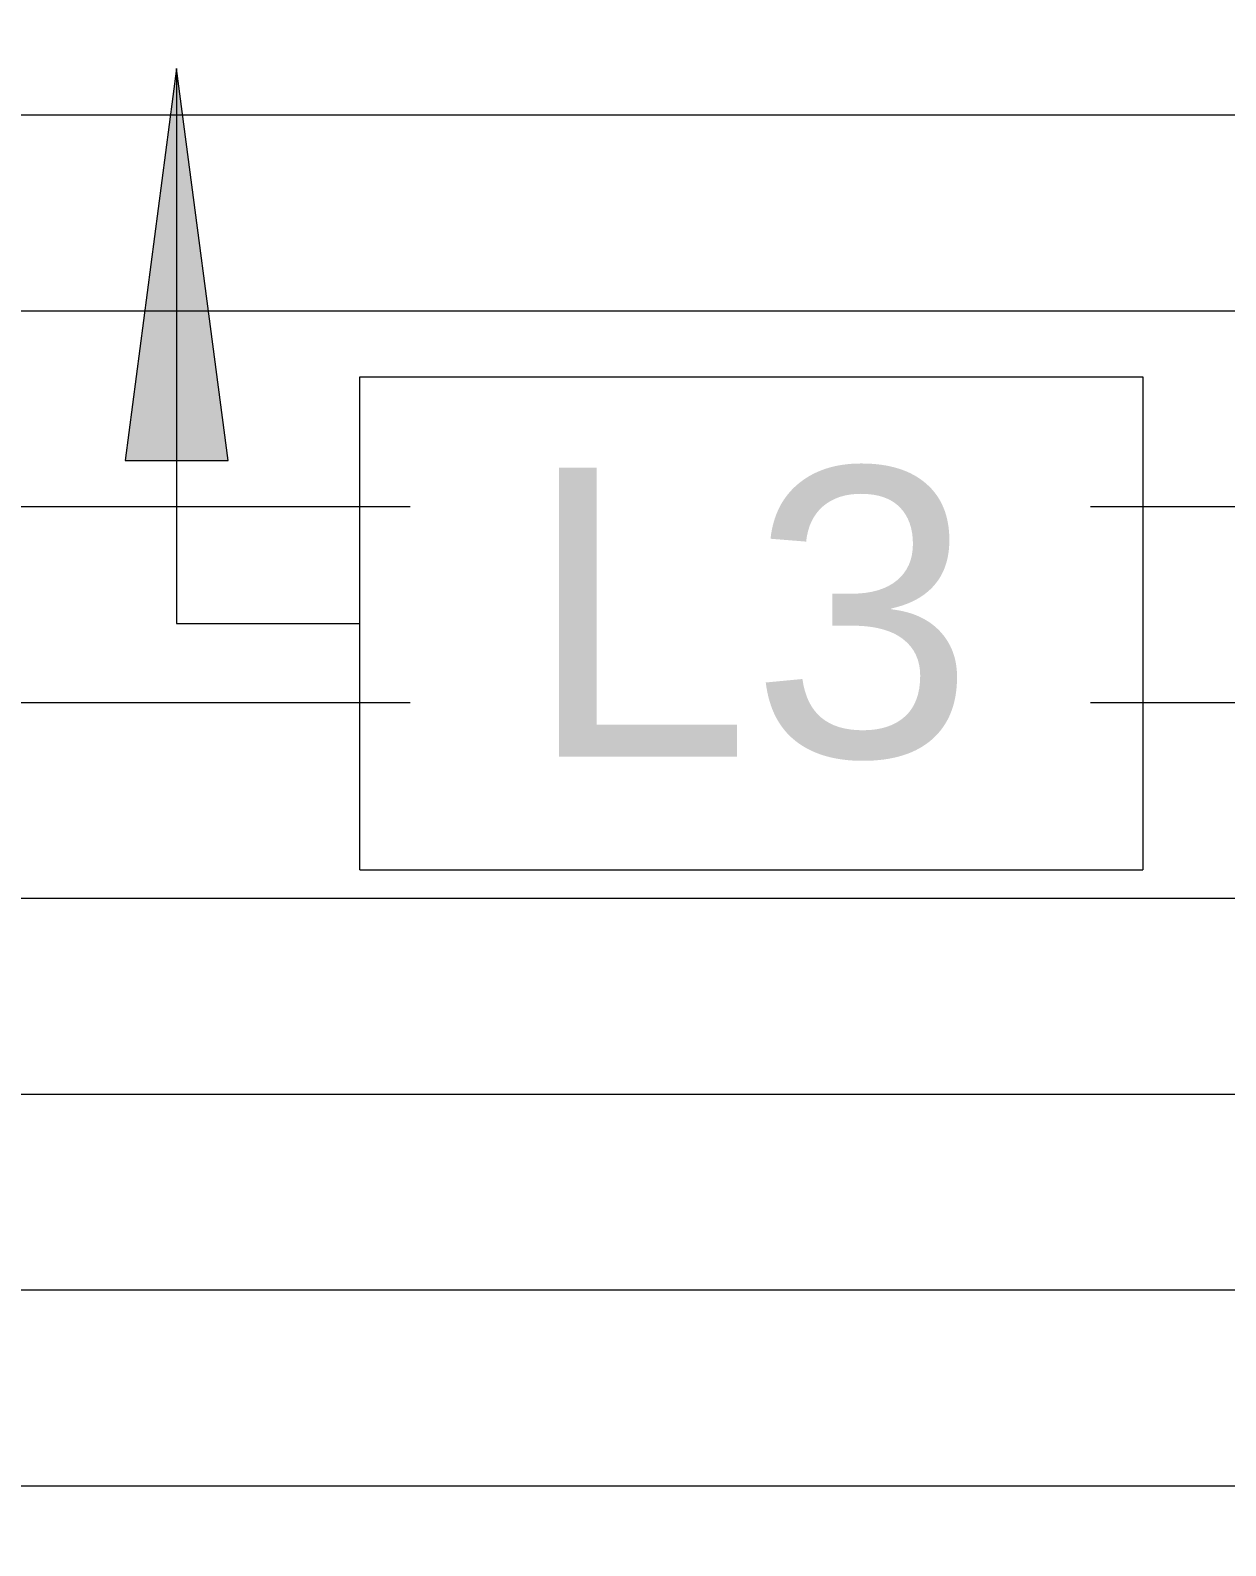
# Model space of a CAD drawing. Header units: inches. Extents: x -1767 to 184, y -1065 to 157.
# Drawn here: x -773.98 to -737.34, y -187.83 to -141.41 of the extents above; entities that cross this region are included whole.
import ezdxf

# ---------------------------------------------------------------- set-up
doc = ezdxf.new("R2010")
doc.units = ezdxf.units.IN
doc.header["$MEASUREMENT"] = 0
doc.layers.add('A-ANNO-KEYN', color=231, linetype='Continuous', lineweight=9)
doc.layers.add('A-DETL-GENF', color=92, linetype='Continuous', lineweight=9)
doc.styles.add('Arial_1', font='arial.ttf', dxfattribs={"height": 8.851796})

# ---------------------------------------------------------------- blocks, each defined once
blk = doc.blocks.new('Keynote Tag - Keynote Number - Boxed-135510-FIRST FLOOR')
at = {"layer": 'A-ANNO-KEYN'}
for p, q in [((-0.125, -0.07924), (-0.125, 0.07812)), ((-0.125, 0.07812), (0.125, 0.07812)), ((0.125, 0.07812), (0.125, -0.07924)), ((-0.125, -0.07924), (0.125, -0.07924))]:
    blk.add_line(p, q, dxfattribs=at)

msp = doc.modelspace()

# ---------------------------------------------------------------- hatches: boundary and pattern name
at = {"layer": 'A-ANNO-KEYN'}
msp.add_hatch(color=256, dxfattribs=at).paths.add_polyline_path([(-769.491, -142.58), (-771.071, -154.58), (-767.911, -154.58)], flags=0)
at = {"layer": 'A-DETL-GENF'}
h = msp.add_hatch(dxfattribs=at)
h.set_pattern_fill('FP1_12', style=0, pattern_type=2)
h.set_pattern_definition([(0, (0, 0), (0, 6), [])])
h.paths.add_polyline_path([(-850.187, -314.948), (-830.063, -314.948), (-830.063, -299.793), (-556.779, -299.793), (-556.779, -106.837), (-967.915, -51.624), (-967.915, -314.948), (-962.365, -314.948), (-962.365, -308.8), (-932.365, -308.8), (-932.365, -314.948), (-853.937, -314.948)], flags=0)
h.paths.add_polyline_path([(-751.704, -218.257), (-751.704, -218.257), (-751.652, -218.25)], flags=0)
h.paths.add_polyline_path([(-801.072, -213.424), (-801.072, -213.424), (-801.01, -213.424)], flags=0)

# ---------------------------------------------------------------- linework, layer by layer
at = {"layer": 'A-ANNO-KEYN'}
for p, q in [((-769.491, -142.58), (-771.071, -154.58)), ((-767.911, -154.58), (-769.491, -142.58)), ((-769.491, -142.58), (-769.491, -159.575)), ((-771.071, -154.58), (-767.911, -154.58)), ((-769.491, -159.575), (-763.879, -159.575))]:
    msp.add_line(p, q, dxfattribs=at)

# ---------------------------------------------------------------- block references
at = {"layer": 'A-ANNO-KEYN', "xscale": 95.99999999999994, "yscale": 95.99999999999994, "zscale": 95.99999999999994}
msp.add_blockref('Keynote Tag - Keynote Number - Boxed-135510-FIRST FLOOR', (-751.879, -159.521), dxfattribs=at)

# ---------------------------------------------------------------- next in the draw order: texts
at = {"layer": 'A-ANNO-KEYN', "insert": (-751.906, -154.808), "char_height": 8.8518, "width": 16.416, "attachment_point": 2, "line_spacing_factor": 0.938532, "style": 'Arial_1', "bg_fill": 3, "box_fill_scale": 1.25, "bg_fill_color": 0, "bg_fill_transparency": 0}
msp.add_mtext('L3', dxfattribs=at)

doc.saveas('drawing.dxf')
